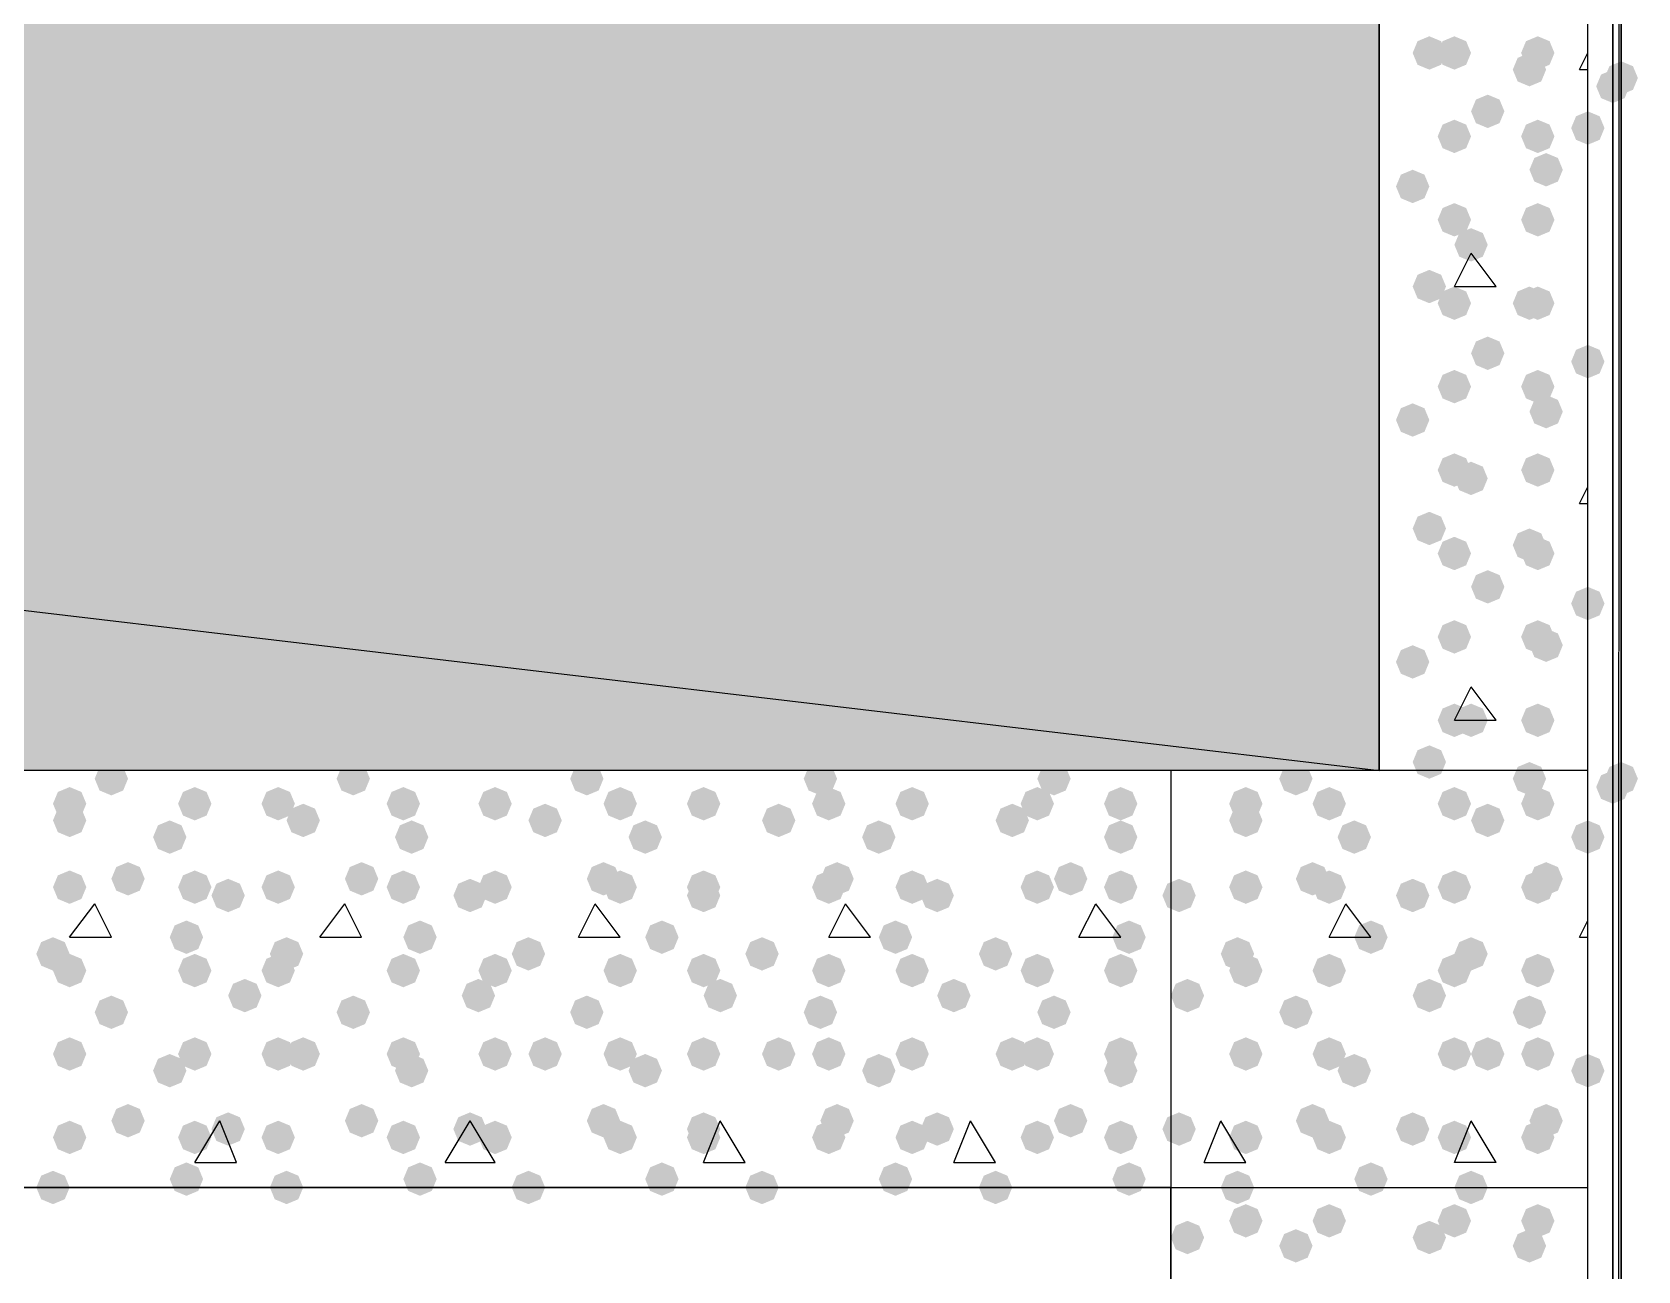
# Model space of a CAD drawing. Header units: millimetres. Extents: x 0 to 420, y 0 to 297.
# Drawn here: x 372.77 to 380.92, y 181.27 to 187.56 of the extents above; entities that cross this region are included whole.
import ezdxf

# ---------------------------------------------------------------- set-up
doc = ezdxf.new("R2010")
doc.units = ezdxf.units.MM
doc.layers.get('0').update_dxf_attribs({"linetype": 'CONTINUOUS'})

msp = doc.modelspace()

# ---------------------------------------------------------------- hatches: boundary and pattern name
at = {"true_color": 0x000007}
h = msp.add_hatch(color=0, dxfattribs=at)
h.paths.add_polyline_path([(380.788333, 226.271667), (380.788333, 82.677)], flags=0)
h.paths.add_polyline_path([(380.788333, 82.677), (380.788333, 226.271667)], flags=0)
at = {"true_color": 0x000008}
h = msp.add_hatch(color=0, dxfattribs=at)
h.paths.add_polyline_path([(379.603, 202.861333), (218.228333, 202.861333), (379.603, 183.811333)], flags=0)
h.paths.add_polyline_path([(218.228333, 202.861333), (379.603, 183.811333), (218.228333, 183.811333)], flags=0)
for points in [[(379.941667, 187.452), (379.916796, 187.392204), (379.857, 187.367333), (379.797204, 187.392204), (379.772333, 187.452), (379.797204, 187.511796), (379.857, 187.536667), (379.916796, 187.511796)], [(380.068667, 187.452), (380.043796, 187.392204), (379.984, 187.367333), (379.924204, 187.392204), (379.899333, 187.452), (379.924204, 187.511796), (379.984, 187.536667), (380.043796, 187.511796)], [(380.492, 187.452), (380.467129, 187.392204), (380.407333, 187.367333), (380.347538, 187.392204), (380.322667, 187.452), (380.347537, 187.511796), (380.407333, 187.536667), (380.467129, 187.511796)], [(380.449667, 187.367333), (380.424796, 187.307537), (380.365, 187.282667), (380.305204, 187.307537), (380.280333, 187.367333), (380.305204, 187.427129), (380.365, 187.452), (380.424796, 187.427129)], [(380.238, 187.155667), (380.213129, 187.095871), (380.153333, 187.071), (380.093538, 187.095871), (380.068667, 187.155667), (380.093537, 187.215462), (380.153333, 187.240333), (380.213129, 187.215463)], [(380.068667, 187.028667), (380.043796, 186.968871), (379.984, 186.944), (379.924204, 186.968871), (379.899333, 187.028667), (379.924204, 187.088462), (379.984, 187.113333), (380.043796, 187.088463)], [(380.492, 187.028667), (380.467129, 186.968871), (380.407333, 186.944), (380.347538, 186.968871), (380.322667, 187.028667), (380.347537, 187.088462), (380.407333, 187.113333), (380.467129, 187.088463)], [(380.746, 187.071), (380.721129, 187.011204), (380.661333, 186.986333), (380.601537, 187.011204), (380.576667, 187.071), (380.601537, 187.130796), (380.661333, 187.155667), (380.721129, 187.130796)], [(380.534333, 186.859333), (380.509462, 186.799537), (380.449667, 186.774667), (380.389871, 186.799537), (380.365, 186.859333), (380.389871, 186.919129), (380.449667, 186.944), (380.509462, 186.919129)], [(379.857, 186.774667), (379.832129, 186.714871), (379.772333, 186.69), (379.712538, 186.714871), (379.687667, 186.774667), (379.712537, 186.834462), (379.772333, 186.859333), (379.832129, 186.834463)], [(380.068667, 186.605333), (380.043796, 186.545537), (379.984, 186.520667), (379.924204, 186.545537), (379.899333, 186.605333), (379.924204, 186.665129), (379.984, 186.69), (380.043796, 186.665129)], [(380.492, 186.605333), (380.467129, 186.545537), (380.407333, 186.520667), (380.347538, 186.545537), (380.322667, 186.605333), (380.347537, 186.665129), (380.407333, 186.69), (380.467129, 186.665129)], [(380.153333, 186.478333), (380.128462, 186.418537), (380.068667, 186.393667), (380.008871, 186.418537), (379.984, 186.478333), (380.008871, 186.538129), (380.068667, 186.563), (380.128462, 186.538129)], [(379.941667, 186.266667), (379.916796, 186.206871), (379.857, 186.182), (379.797204, 186.206871), (379.772333, 186.266667), (379.797204, 186.326462), (379.857, 186.351333), (379.916796, 186.326463)], [(380.068667, 186.182), (380.043796, 186.122204), (379.984, 186.097333), (379.924204, 186.122204), (379.899333, 186.182), (379.924204, 186.241796), (379.984, 186.266667), (380.043796, 186.241796)], [(380.449667, 186.182), (380.424796, 186.122204), (380.365, 186.097333), (380.305204, 186.122204), (380.280333, 186.182), (380.305204, 186.241796), (380.365, 186.266667), (380.424796, 186.241796)], [(380.492, 186.182), (380.467129, 186.122204), (380.407333, 186.097333), (380.347538, 186.122204), (380.322667, 186.182), (380.347537, 186.241796), (380.407333, 186.266667), (380.467129, 186.241796)], [(380.238, 185.928), (380.213129, 185.868204), (380.153333, 185.843333), (380.093538, 185.868204), (380.068667, 185.928), (380.093537, 185.987796), (380.153333, 186.012667), (380.213129, 185.987796)], [(380.746, 185.885667), (380.721129, 185.825871), (380.661333, 185.801), (380.601537, 185.825871), (380.576667, 185.885667), (380.601537, 185.945462), (380.661333, 185.970333), (380.721129, 185.945463)], [(380.068667, 185.758667), (380.043796, 185.698871), (379.984, 185.674), (379.924204, 185.698871), (379.899333, 185.758667), (379.924204, 185.818462), (379.984, 185.843333), (380.043796, 185.818463)], [(380.492, 185.758667), (380.467129, 185.698871), (380.407333, 185.674), (380.347538, 185.698871), (380.322667, 185.758667), (380.347537, 185.818462), (380.407333, 185.843333), (380.467129, 185.818463)], [(379.857, 185.589333), (379.832129, 185.529538), (379.772333, 185.504667), (379.712538, 185.529538), (379.687667, 185.589333), (379.712537, 185.649129), (379.772333, 185.674), (379.832129, 185.649129)], [(380.534333, 185.631667), (380.509462, 185.571871), (380.449667, 185.547), (380.389871, 185.571871), (380.365, 185.631667), (380.389871, 185.691462), (380.449667, 185.716333), (380.509462, 185.691463)], [(380.068667, 185.335333), (380.043796, 185.275537), (379.984, 185.250667), (379.924204, 185.275537), (379.899333, 185.335333), (379.924204, 185.395129), (379.984, 185.42), (380.043796, 185.395129)], [(380.492, 185.335333), (380.467129, 185.275537), (380.407333, 185.250667), (380.347538, 185.275537), (380.322667, 185.335333), (380.347537, 185.395129), (380.407333, 185.42), (380.467129, 185.395129)], [(380.153333, 185.293), (380.128462, 185.233204), (380.068667, 185.208333), (380.008871, 185.233204), (379.984, 185.293), (380.008871, 185.352796), (380.068667, 185.377667), (380.128462, 185.352796)], [(379.941667, 185.039), (379.916796, 184.979204), (379.857, 184.954333), (379.797204, 184.979204), (379.772333, 185.039), (379.797204, 185.098796), (379.857, 185.123667), (379.916796, 185.098796)], [(380.068667, 184.912), (380.043796, 184.852204), (379.984, 184.827333), (379.924204, 184.852204), (379.899333, 184.912), (379.924204, 184.971796), (379.984, 184.996667), (380.043796, 184.971796)], [(380.449667, 184.954333), (380.424796, 184.894537), (380.365, 184.869667), (380.305204, 184.894537), (380.280333, 184.954333), (380.305204, 185.014129), (380.365, 185.039), (380.424796, 185.014129)], [(380.492, 184.912), (380.467129, 184.852204), (380.407333, 184.827333), (380.347538, 184.852204), (380.322667, 184.912), (380.347537, 184.971796), (380.407333, 184.996667), (380.467129, 184.971796)], [(380.238, 184.742667), (380.213129, 184.682871), (380.153333, 184.658), (380.093538, 184.682871), (380.068667, 184.742667), (380.093537, 184.802462), (380.153333, 184.827333), (380.213129, 184.802463)], [(380.746, 184.658), (380.721129, 184.598204), (380.661333, 184.573333), (380.601537, 184.598204), (380.576667, 184.658), (380.601537, 184.717796), (380.661333, 184.742667), (380.721129, 184.717796)], [(380.068667, 184.488667), (380.043796, 184.428871), (379.984, 184.404), (379.924204, 184.428871), (379.899333, 184.488667), (379.924204, 184.548462), (379.984, 184.573333), (380.043796, 184.548463)], [(380.492, 184.488667), (380.467129, 184.428871), (380.407333, 184.404), (380.347538, 184.428871), (380.322667, 184.488667), (380.347537, 184.548462), (380.407333, 184.573333), (380.467129, 184.548463)], [(380.534333, 184.446333), (380.509462, 184.386537), (380.449667, 184.361667), (380.389871, 184.386537), (380.365, 184.446333), (380.389871, 184.506129), (380.449667, 184.531), (380.509462, 184.506129)], [(379.857, 184.361667), (379.832129, 184.301871), (379.772333, 184.277), (379.712538, 184.301871), (379.687667, 184.361667), (379.712537, 184.421462), (379.772333, 184.446333), (379.832129, 184.421463)], [(380.068667, 184.065333), (380.043796, 184.005537), (379.984, 183.980667), (379.924204, 184.005537), (379.899333, 184.065333), (379.924204, 184.125129), (379.984, 184.15), (380.043796, 184.125129)], [(380.153333, 184.065333), (380.128462, 184.005537), (380.068667, 183.980667), (380.008871, 184.005537), (379.984, 184.065333), (380.008871, 184.125129), (380.068667, 184.15), (380.128462, 184.125129)], [(380.492, 184.065333), (380.467129, 184.005537), (380.407333, 183.980667), (380.347538, 184.005537), (380.322667, 184.065333), (380.347537, 184.125129), (380.407333, 184.15), (380.467129, 184.125129)], [(379.941667, 183.853667), (379.916796, 183.793871), (379.857, 183.769), (379.797204, 183.793871), (379.772333, 183.853667), (379.797204, 183.913462), (379.857, 183.938333), (379.916796, 183.913463)], [(373.253, 183.769), (373.228129, 183.709204), (373.168333, 183.684333), (373.108538, 183.709204), (373.083667, 183.769), (373.108537, 183.828796), (373.168333, 183.853667), (373.228129, 183.828796)], [(374.480667, 183.769), (374.455796, 183.709204), (374.396, 183.684333), (374.336204, 183.709204), (374.311333, 183.769), (374.336204, 183.828796), (374.396, 183.853667), (374.455796, 183.828796)], [(375.666, 183.769), (375.641129, 183.709204), (375.581333, 183.684333), (375.521538, 183.709204), (375.496667, 183.769), (375.521537, 183.828796), (375.581333, 183.853667), (375.641129, 183.828796)], [(376.851333, 183.769), (376.826462, 183.709204), (376.766667, 183.684333), (376.706871, 183.709204), (376.682, 183.769), (376.706871, 183.828796), (376.766667, 183.853667), (376.826462, 183.828796)], [(378.036667, 183.769), (378.011796, 183.709204), (377.952, 183.684333), (377.892204, 183.709204), (377.867333, 183.769), (377.892204, 183.828796), (377.952, 183.853667), (378.011796, 183.828796)], [(373.041333, 183.642), (373.016462, 183.582204), (372.956667, 183.557333), (372.896871, 183.582204), (372.872, 183.642), (372.896871, 183.701796), (372.956667, 183.726667), (373.016462, 183.701796)], [(373.676333, 183.642), (373.651462, 183.582204), (373.591667, 183.557333), (373.531871, 183.582204), (373.507, 183.642), (373.531871, 183.701796), (373.591667, 183.726667), (373.651462, 183.701796)], [(374.099667, 183.642), (374.074796, 183.582204), (374.015, 183.557333), (373.955204, 183.582204), (373.930333, 183.642), (373.955204, 183.701796), (374.015, 183.726667), (374.074796, 183.701796)], [(374.734667, 183.642), (374.709796, 183.582204), (374.65, 183.557333), (374.590204, 183.582204), (374.565333, 183.642), (374.590204, 183.701796), (374.65, 183.726667), (374.709796, 183.701796)], [(375.200333, 183.642), (375.175462, 183.582204), (375.115667, 183.557333), (375.055871, 183.582204), (375.031, 183.642), (375.055871, 183.701796), (375.115667, 183.726667), (375.175462, 183.701796)], [(375.835333, 183.642), (375.810462, 183.582204), (375.750667, 183.557333), (375.690871, 183.582204), (375.666, 183.642), (375.690871, 183.701796), (375.750667, 183.726667), (375.810462, 183.701796)], [(376.258667, 183.642), (376.233796, 183.582204), (376.174, 183.557333), (376.114204, 183.582204), (376.089333, 183.642), (376.114204, 183.701796), (376.174, 183.726667), (376.233796, 183.701796)], [(376.893667, 183.642), (376.868796, 183.582204), (376.809, 183.557333), (376.749204, 183.582204), (376.724333, 183.642), (376.749204, 183.701796), (376.809, 183.726667), (376.868796, 183.701796)], [(377.317, 183.642), (377.292129, 183.582204), (377.232333, 183.557333), (377.172537, 183.582204), (377.147667, 183.642), (377.172537, 183.701796), (377.232333, 183.726667), (377.292129, 183.701796)], [(377.952, 183.642), (377.927129, 183.582204), (377.867333, 183.557333), (377.807538, 183.582204), (377.782667, 183.642), (377.807537, 183.701796), (377.867333, 183.726667), (377.927129, 183.701796)], [(378.375333, 183.642), (378.350462, 183.582204), (378.290667, 183.557333), (378.230871, 183.582204), (378.206, 183.642), (378.230871, 183.701796), (378.290667, 183.726667), (378.350462, 183.701796)], [(373.041333, 183.557333), (373.016462, 183.497537), (372.956667, 183.472667), (372.896871, 183.497537), (372.872, 183.557333), (372.896871, 183.617129), (372.956667, 183.642), (373.016462, 183.617129)], [(374.226667, 183.557333), (374.201796, 183.497537), (374.142, 183.472667), (374.082204, 183.497537), (374.057333, 183.557333), (374.082204, 183.617129), (374.142, 183.642), (374.201796, 183.617129)], [(375.454333, 183.557333), (375.429463, 183.497537), (375.369667, 183.472667), (375.309871, 183.497537), (375.285, 183.557333), (375.309871, 183.617129), (375.369667, 183.642), (375.429462, 183.617129)], [(376.639667, 183.557333), (376.614796, 183.497537), (376.555, 183.472667), (376.495204, 183.497537), (376.470333, 183.557333), (376.495204, 183.617129), (376.555, 183.642), (376.614796, 183.617129)], [(377.825, 183.557333), (377.800129, 183.497537), (377.740333, 183.472667), (377.680538, 183.497537), (377.655667, 183.557333), (377.680537, 183.617129), (377.740333, 183.642), (377.800129, 183.617129)], [(373.549333, 183.472667), (373.524462, 183.412871), (373.464667, 183.388), (373.404871, 183.412871), (373.38, 183.472667), (373.404871, 183.532462), (373.464667, 183.557333), (373.524462, 183.532463)], [(374.777, 183.472667), (374.752129, 183.412871), (374.692333, 183.388), (374.632538, 183.412871), (374.607667, 183.472667), (374.632537, 183.532462), (374.692333, 183.557333), (374.752129, 183.532463)], [(375.962333, 183.472667), (375.937462, 183.412871), (375.877667, 183.388), (375.817871, 183.412871), (375.793, 183.472667), (375.817871, 183.532462), (375.877667, 183.557333), (375.937462, 183.532463)], [(377.147667, 183.472667), (377.122796, 183.412871), (377.063, 183.388), (377.003204, 183.412871), (376.978333, 183.472667), (377.003204, 183.532462), (377.063, 183.557333), (377.122796, 183.532463)], [(378.375333, 183.472667), (378.350462, 183.412871), (378.290667, 183.388), (378.230871, 183.412871), (378.206, 183.472667), (378.230871, 183.532462), (378.290667, 183.557333), (378.350462, 183.532463)], [(373.041333, 183.218667), (373.016462, 183.158871), (372.956667, 183.134), (372.896871, 183.158871), (372.872, 183.218667), (372.896871, 183.278462), (372.956667, 183.303333), (373.016462, 183.278463)], [(373.337667, 183.261), (373.312796, 183.201204), (373.253, 183.176333), (373.193204, 183.201204), (373.168333, 183.261), (373.193204, 183.320796), (373.253, 183.345667), (373.312796, 183.320796)], [(373.676333, 183.218667), (373.651462, 183.158871), (373.591667, 183.134), (373.531871, 183.158871), (373.507, 183.218667), (373.531871, 183.278462), (373.591667, 183.303333), (373.651462, 183.278463)], [(374.099667, 183.218667), (374.074796, 183.158871), (374.015, 183.134), (373.955204, 183.158871), (373.930333, 183.218667), (373.955204, 183.278462), (374.015, 183.303333), (374.074796, 183.278463)], [(374.523, 183.261), (374.498129, 183.201204), (374.438333, 183.176333), (374.378537, 183.201204), (374.353667, 183.261), (374.378537, 183.320796), (374.438333, 183.345667), (374.498129, 183.320796)], [(374.734667, 183.218667), (374.709796, 183.158871), (374.65, 183.134), (374.590204, 183.158871), (374.565333, 183.218667), (374.590204, 183.278462), (374.65, 183.303333), (374.709796, 183.278463)], [(375.200333, 183.218667), (375.175462, 183.158871), (375.115667, 183.134), (375.055871, 183.158871), (375.031, 183.218667), (375.055871, 183.278462), (375.115667, 183.303333), (375.175462, 183.278463)], [(375.750667, 183.261), (375.725796, 183.201204), (375.666, 183.176333), (375.606204, 183.201204), (375.581333, 183.261), (375.606204, 183.320796), (375.666, 183.345667), (375.725796, 183.320796)], [(375.835333, 183.218667), (375.810462, 183.158871), (375.750667, 183.134), (375.690871, 183.158871), (375.666, 183.218667), (375.690871, 183.278462), (375.750667, 183.303333), (375.810462, 183.278463)], [(376.258667, 183.218667), (376.233796, 183.158871), (376.174, 183.134), (376.114204, 183.158871), (376.089333, 183.218667), (376.114204, 183.278462), (376.174, 183.303333), (376.233796, 183.278463)], [(376.893667, 183.218667), (376.868796, 183.158871), (376.809, 183.134), (376.749204, 183.158871), (376.724333, 183.218667), (376.749204, 183.278462), (376.809, 183.303333), (376.868796, 183.278463)], [(376.936, 183.261), (376.911129, 183.201204), (376.851333, 183.176333), (376.791538, 183.201204), (376.766667, 183.261), (376.791537, 183.320796), (376.851333, 183.345667), (376.911129, 183.320796)], [(377.317, 183.218667), (377.292129, 183.158871), (377.232333, 183.134), (377.172537, 183.158871), (377.147667, 183.218667), (377.172537, 183.278462), (377.232333, 183.303333), (377.292129, 183.278463)], [(377.952, 183.218667), (377.927129, 183.158871), (377.867333, 183.134), (377.807538, 183.158871), (377.782667, 183.218667), (377.807537, 183.278462), (377.867333, 183.303333), (377.927129, 183.278463)], [(378.121333, 183.261), (378.096462, 183.201204), (378.036667, 183.176333), (377.976871, 183.201204), (377.952, 183.261), (377.976871, 183.320796), (378.036667, 183.345667), (378.096462, 183.320796)], [(378.375333, 183.218667), (378.350462, 183.158871), (378.290667, 183.134), (378.230871, 183.158871), (378.206, 183.218667), (378.230871, 183.278462), (378.290667, 183.303333), (378.350462, 183.278463)], [(373.845667, 183.176333), (373.820796, 183.116537), (373.761, 183.091667), (373.701204, 183.116537), (373.676333, 183.176333), (373.701204, 183.236129), (373.761, 183.261), (373.820796, 183.236129)], [(375.073333, 183.176333), (375.048463, 183.116537), (374.988667, 183.091667), (374.928871, 183.116537), (374.904, 183.176333), (374.928871, 183.236129), (374.988667, 183.261), (375.048462, 183.236129)], [(376.258667, 183.176333), (376.233796, 183.116537), (376.174, 183.091667), (376.114204, 183.116537), (376.089333, 183.176333), (376.114204, 183.236129), (376.174, 183.261), (376.233796, 183.236129)], [(377.444, 183.176333), (377.419129, 183.116537), (377.359333, 183.091667), (377.299537, 183.116537), (377.274667, 183.176333), (377.299537, 183.236129), (377.359333, 183.261), (377.419129, 183.236129)], [(373.634, 182.964667), (373.609129, 182.904871), (373.549333, 182.88), (373.489537, 182.904871), (373.464667, 182.964667), (373.489537, 183.024462), (373.549333, 183.049333), (373.609129, 183.024463)], [(374.819333, 182.964667), (374.794462, 182.904871), (374.734667, 182.88), (374.674871, 182.904871), (374.65, 182.964667), (374.674871, 183.024462), (374.734667, 183.049333), (374.794462, 183.024463)], [(376.047, 182.964667), (376.022129, 182.904871), (375.962333, 182.88), (375.902537, 182.904871), (375.877667, 182.964667), (375.902537, 183.024462), (375.962333, 183.049333), (376.022129, 183.024463)], [(377.232333, 182.964667), (377.207462, 182.904871), (377.147667, 182.88), (377.087871, 182.904871), (377.063, 182.964667), (377.087871, 183.024462), (377.147667, 183.049333), (377.207462, 183.024463)], [(378.417667, 182.964667), (378.392796, 182.904871), (378.333, 182.88), (378.273204, 182.904871), (378.248333, 182.964667), (378.273204, 183.024462), (378.333, 183.049333), (378.392796, 183.024463)], [(372.956667, 182.88), (372.931796, 182.820204), (372.872, 182.795333), (372.812204, 182.820204), (372.787333, 182.88), (372.812204, 182.939796), (372.872, 182.964667), (372.931796, 182.939796)], [(374.142, 182.88), (374.117129, 182.820204), (374.057333, 182.795333), (373.997538, 182.820204), (373.972667, 182.88), (373.997537, 182.939796), (374.057333, 182.964667), (374.117129, 182.939796)], [(375.369667, 182.88), (375.344796, 182.820204), (375.285, 182.795333), (375.225204, 182.820204), (375.200333, 182.88), (375.225204, 182.939796), (375.285, 182.964667), (375.344796, 182.939796)], [(376.555, 182.88), (376.530129, 182.820204), (376.470333, 182.795333), (376.410538, 182.820204), (376.385667, 182.88), (376.410537, 182.939796), (376.470333, 182.964667), (376.530129, 182.939796)], [(377.740333, 182.88), (377.715463, 182.820204), (377.655667, 182.795333), (377.595871, 182.820204), (377.571, 182.88), (377.595871, 182.939796), (377.655667, 182.964667), (377.715462, 182.939796)], [(373.041333, 182.795333), (373.016462, 182.735537), (372.956667, 182.710667), (372.896871, 182.735537), (372.872, 182.795333), (372.896871, 182.855129), (372.956667, 182.88), (373.016462, 182.855129)], [(373.676333, 182.795333), (373.651462, 182.735537), (373.591667, 182.710667), (373.531871, 182.735537), (373.507, 182.795333), (373.531871, 182.855129), (373.591667, 182.88), (373.651462, 182.855129)], [(374.099667, 182.795333), (374.074796, 182.735537), (374.015, 182.710667), (373.955204, 182.735537), (373.930333, 182.795333), (373.955204, 182.855129), (374.015, 182.88), (374.074796, 182.855129)], [(374.734667, 182.795333), (374.709796, 182.735537), (374.65, 182.710667), (374.590204, 182.735537), (374.565333, 182.795333), (374.590204, 182.855129), (374.65, 182.88), (374.709796, 182.855129)], [(375.200333, 182.795333), (375.175462, 182.735537), (375.115667, 182.710667), (375.055871, 182.735537), (375.031, 182.795333), (375.055871, 182.855129), (375.115667, 182.88), (375.175462, 182.855129)], [(375.835333, 182.795333), (375.810462, 182.735537), (375.750667, 182.710667), (375.690871, 182.735537), (375.666, 182.795333), (375.690871, 182.855129), (375.750667, 182.88), (375.810462, 182.855129)], [(376.258667, 182.795333), (376.233796, 182.735537), (376.174, 182.710667), (376.114204, 182.735537), (376.089333, 182.795333), (376.114204, 182.855129), (376.174, 182.88), (376.233796, 182.855129)], [(376.893667, 182.795333), (376.868796, 182.735537), (376.809, 182.710667), (376.749204, 182.735537), (376.724333, 182.795333), (376.749204, 182.855129), (376.809, 182.88), (376.868796, 182.855129)], [(377.317, 182.795333), (377.292129, 182.735537), (377.232333, 182.710667), (377.172537, 182.735537), (377.147667, 182.795333), (377.172537, 182.855129), (377.232333, 182.88), (377.292129, 182.855129)], [(377.952, 182.795333), (377.927129, 182.735537), (377.867333, 182.710667), (377.807538, 182.735537), (377.782667, 182.795333), (377.807537, 182.855129), (377.867333, 182.88), (377.927129, 182.855129)], [(378.375333, 182.795333), (378.350462, 182.735537), (378.290667, 182.710667), (378.230871, 182.735537), (378.206, 182.795333), (378.230871, 182.855129), (378.290667, 182.88), (378.350462, 182.855129)], [(373.930333, 182.668333), (373.905463, 182.608537), (373.845667, 182.583667), (373.785871, 182.608537), (373.761, 182.668333), (373.785871, 182.728129), (373.845667, 182.753), (373.905462, 182.728129)], [(375.115667, 182.668333), (375.090796, 182.608537), (375.031, 182.583667), (374.971204, 182.608537), (374.946333, 182.668333), (374.971204, 182.728129), (375.031, 182.753), (375.090796, 182.728129)], [(376.343333, 182.668333), (376.318463, 182.608537), (376.258667, 182.583667), (376.198871, 182.608537), (376.174, 182.668333), (376.198871, 182.728129), (376.258667, 182.753), (376.318462, 182.728129)], [(377.528667, 182.668333), (377.503796, 182.608537), (377.444, 182.583667), (377.384204, 182.608537), (377.359333, 182.668333), (377.384204, 182.728129), (377.444, 182.753), (377.503796, 182.728129)], [(373.253, 182.583667), (373.228129, 182.523871), (373.168333, 182.499), (373.108538, 182.523871), (373.083667, 182.583667), (373.108537, 182.643462), (373.168333, 182.668333), (373.228129, 182.643463)], [(374.480667, 182.583667), (374.455796, 182.523871), (374.396, 182.499), (374.336204, 182.523871), (374.311333, 182.583667), (374.336204, 182.643462), (374.396, 182.668333), (374.455796, 182.643463)], [(375.666, 182.583667), (375.641129, 182.523871), (375.581333, 182.499), (375.521538, 182.523871), (375.496667, 182.583667), (375.521537, 182.643462), (375.581333, 182.668333), (375.641129, 182.643463)], [(376.851333, 182.583667), (376.826462, 182.523871), (376.766667, 182.499), (376.706871, 182.523871), (376.682, 182.583667), (376.706871, 182.643462), (376.766667, 182.668333), (376.826462, 182.643463)], [(378.036667, 182.583667), (378.011796, 182.523871), (377.952, 182.499), (377.892204, 182.523871), (377.867333, 182.583667), (377.892204, 182.643462), (377.952, 182.668333), (378.011796, 182.643463)], [(373.041333, 182.372), (373.016462, 182.312204), (372.956667, 182.287333), (372.896871, 182.312204), (372.872, 182.372), (372.896871, 182.431796), (372.956667, 182.456667), (373.016462, 182.431796)], [(373.041333, 182.372), (373.016462, 182.312204), (372.956667, 182.287333), (372.896871, 182.312204), (372.872, 182.372), (372.896871, 182.431796), (372.956667, 182.456667), (373.016462, 182.431796)], [(373.676333, 182.372), (373.651462, 182.312204), (373.591667, 182.287333), (373.531871, 182.312204), (373.507, 182.372), (373.531871, 182.431796), (373.591667, 182.456667), (373.651462, 182.431796)], [(374.099667, 182.372), (374.074796, 182.312204), (374.015, 182.287333), (373.955204, 182.312204), (373.930333, 182.372), (373.955204, 182.431796), (374.015, 182.456667), (374.074796, 182.431796)], [(374.226667, 182.372), (374.201796, 182.312204), (374.142, 182.287333), (374.082204, 182.312204), (374.057333, 182.372), (374.082204, 182.431796), (374.142, 182.456667), (374.201796, 182.431796)], [(374.734667, 182.372), (374.709796, 182.312204), (374.65, 182.287333), (374.590204, 182.312204), (374.565333, 182.372), (374.590204, 182.431796), (374.65, 182.456667), (374.709796, 182.431796)], [(375.200333, 182.372), (375.175462, 182.312204), (375.115667, 182.287333), (375.055871, 182.312204), (375.031, 182.372), (375.055871, 182.431796), (375.115667, 182.456667), (375.175462, 182.431796)], [(375.454333, 182.372), (375.429463, 182.312204), (375.369667, 182.287333), (375.309871, 182.312204), (375.285, 182.372), (375.309871, 182.431796), (375.369667, 182.456667), (375.429462, 182.431796)], [(375.835333, 182.372), (375.810462, 182.312204), (375.750667, 182.287333), (375.690871, 182.312204), (375.666, 182.372), (375.690871, 182.431796), (375.750667, 182.456667), (375.810462, 182.431796)], [(376.258667, 182.372), (376.233796, 182.312204), (376.174, 182.287333), (376.114204, 182.312204), (376.089333, 182.372), (376.114204, 182.431796), (376.174, 182.456667), (376.233796, 182.431796)], [(376.639667, 182.372), (376.614796, 182.312204), (376.555, 182.287333), (376.495204, 182.312204), (376.470333, 182.372), (376.495204, 182.431796), (376.555, 182.456667), (376.614796, 182.431796)], [(376.893667, 182.372), (376.868796, 182.312204), (376.809, 182.287333), (376.749204, 182.312204), (376.724333, 182.372), (376.749204, 182.431796), (376.809, 182.456667), (376.868796, 182.431796)], [(377.317, 182.372), (377.292129, 182.312204), (377.232333, 182.287333), (377.172537, 182.312204), (377.147667, 182.372), (377.172537, 182.431796), (377.232333, 182.456667), (377.292129, 182.431796)], [(377.825, 182.372), (377.800129, 182.312204), (377.740333, 182.287333), (377.680538, 182.312204), (377.655667, 182.372), (377.680537, 182.431796), (377.740333, 182.456667), (377.800129, 182.431796)], [(377.952, 182.372), (377.927129, 182.312204), (377.867333, 182.287333), (377.807538, 182.312204), (377.782667, 182.372), (377.807537, 182.431796), (377.867333, 182.456667), (377.927129, 182.431796)], [(378.375333, 182.372), (378.350462, 182.312204), (378.290667, 182.287333), (378.230871, 182.312204), (378.206, 182.372), (378.230871, 182.431796), (378.290667, 182.456667), (378.350462, 182.431796)], [(373.549333, 182.287333), (373.524462, 182.227537), (373.464667, 182.202667), (373.404871, 182.227537), (373.38, 182.287333), (373.404871, 182.347129), (373.464667, 182.372), (373.524462, 182.347129)], [(374.777, 182.287333), (374.752129, 182.227537), (374.692333, 182.202667), (374.632538, 182.227537), (374.607667, 182.287333), (374.632537, 182.347129), (374.692333, 182.372), (374.752129, 182.347129)], [(375.962333, 182.287333), (375.937462, 182.227537), (375.877667, 182.202667), (375.817871, 182.227537), (375.793, 182.287333), (375.817871, 182.347129), (375.877667, 182.372), (375.937462, 182.347129)], [(377.147667, 182.287333), (377.122796, 182.227537), (377.063, 182.202667), (377.003204, 182.227537), (376.978333, 182.287333), (377.003204, 182.347129), (377.063, 182.372), (377.122796, 182.347129)], [(378.375333, 182.287333), (378.350462, 182.227537), (378.290667, 182.202667), (378.230871, 182.227537), (378.206, 182.287333), (378.230871, 182.347129), (378.290667, 182.372), (378.350462, 182.347129)], [(373.337667, 182.033333), (373.312796, 181.973537), (373.253, 181.948667), (373.193204, 181.973537), (373.168333, 182.033333), (373.193204, 182.093129), (373.253, 182.118), (373.312796, 182.093129)], [(373.845667, 181.991), (373.820796, 181.931204), (373.761, 181.906333), (373.701204, 181.931204), (373.676333, 181.991), (373.701204, 182.050796), (373.761, 182.075667), (373.820796, 182.050796)], [(374.523, 182.033333), (374.498129, 181.973537), (374.438333, 181.948667), (374.378537, 181.973537), (374.353667, 182.033333), (374.378537, 182.093129), (374.438333, 182.118), (374.498129, 182.093129)], [(375.073333, 181.991), (375.048463, 181.931204), (374.988667, 181.906333), (374.928871, 181.931204), (374.904, 181.991), (374.928871, 182.050796), (374.988667, 182.075667), (375.048462, 182.050796)], [(375.750667, 182.033333), (375.725796, 181.973537), (375.666, 181.948667), (375.606204, 181.973537), (375.581333, 182.033333), (375.606204, 182.093129), (375.666, 182.118), (375.725796, 182.093129)], [(376.258667, 181.991), (376.233796, 181.931204), (376.174, 181.906333), (376.114204, 181.931204), (376.089333, 181.991), (376.114204, 182.050796), (376.174, 182.075667), (376.233796, 182.050796)], [(376.936, 182.033333), (376.911129, 181.973537), (376.851333, 181.948667), (376.791538, 181.973537), (376.766667, 182.033333), (376.791537, 182.093129), (376.851333, 182.118), (376.911129, 182.093129)], [(377.444, 181.991), (377.419129, 181.931204), (377.359333, 181.906333), (377.299537, 181.931204), (377.274667, 181.991), (377.299537, 182.050796), (377.359333, 182.075667), (377.419129, 182.050796)], [(378.121333, 182.033333), (378.096462, 181.973537), (378.036667, 181.948667), (377.976871, 181.973537), (377.952, 182.033333), (377.976871, 182.093129), (378.036667, 182.118), (378.096462, 182.093129)], [(373.041333, 181.948667), (373.016462, 181.888871), (372.956667, 181.864), (372.896871, 181.888871), (372.872, 181.948667), (372.896871, 182.008462), (372.956667, 182.033333), (373.016462, 182.008463)], [(373.676333, 181.948667), (373.651462, 181.888871), (373.591667, 181.864), (373.531871, 181.888871), (373.507, 181.948667), (373.531871, 182.008462), (373.591667, 182.033333), (373.651462, 182.008463)], [(374.099667, 181.948667), (374.074796, 181.888871), (374.015, 181.864), (373.955204, 181.888871), (373.930333, 181.948667), (373.955204, 182.008462), (374.015, 182.033333), (374.074796, 182.008463)], [(374.734667, 181.948667), (374.709796, 181.888871), (374.65, 181.864), (374.590204, 181.888871), (374.565333, 181.948667), (374.590204, 182.008462), (374.65, 182.033333), (374.709796, 182.008463)], [(375.200333, 181.948667), (375.175462, 181.888871), (375.115667, 181.864), (375.055871, 181.888871), (375.031, 181.948667), (375.055871, 182.008462), (375.115667, 182.033333), (375.175462, 182.008463)], [(375.835333, 181.948667), (375.810462, 181.888871), (375.750667, 181.864), (375.690871, 181.888871), (375.666, 181.948667), (375.690871, 182.008462), (375.750667, 182.033333), (375.810462, 182.008463)], [(376.258667, 181.948667), (376.233796, 181.888871), (376.174, 181.864), (376.114204, 181.888871), (376.089333, 181.948667), (376.114204, 182.008462), (376.174, 182.033333), (376.233796, 182.008463)], [(376.893667, 181.948667), (376.868796, 181.888871), (376.809, 181.864), (376.749204, 181.888871), (376.724333, 181.948667), (376.749204, 182.008462), (376.809, 182.033333), (376.868796, 182.008463)], [(377.317, 181.948667), (377.292129, 181.888871), (377.232333, 181.864), (377.172537, 181.888871), (377.147667, 181.948667), (377.172537, 182.008462), (377.232333, 182.033333), (377.292129, 182.008463)], [(377.952, 181.948667), (377.927129, 181.888871), (377.867333, 181.864), (377.807538, 181.888871), (377.782667, 181.948667), (377.807537, 182.008462), (377.867333, 182.033333), (377.927129, 182.008463)], [(378.375333, 181.948667), (378.350462, 181.888871), (378.290667, 181.864), (378.230871, 181.888871), (378.206, 181.948667), (378.230871, 182.008462), (378.290667, 182.033333), (378.350462, 182.008463)], [(373.634, 181.737), (373.609129, 181.677204), (373.549333, 181.652333), (373.489537, 181.677204), (373.464667, 181.737), (373.489537, 181.796796), (373.549333, 181.821667), (373.609129, 181.796796)], [(374.819333, 181.737), (374.794462, 181.677204), (374.734667, 181.652333), (374.674871, 181.677204), (374.65, 181.737), (374.674871, 181.796796), (374.734667, 181.821667), (374.794462, 181.796796)], [(376.047, 181.737), (376.022129, 181.677204), (375.962333, 181.652333), (375.902537, 181.677204), (375.877667, 181.737), (375.902537, 181.796796), (375.962333, 181.821667), (376.022129, 181.796796)], [(377.232333, 181.737), (377.207462, 181.677204), (377.147667, 181.652333), (377.087871, 181.677204), (377.063, 181.737), (377.087871, 181.796796), (377.147667, 181.821667), (377.207462, 181.796796)], [(378.417667, 181.737), (378.392796, 181.677204), (378.333, 181.652333), (378.273204, 181.677204), (378.248333, 181.737), (378.273204, 181.796796), (378.333, 181.821667), (378.392796, 181.796796)], [(372.956667, 181.694667), (372.931796, 181.634871), (372.872, 181.61), (372.812204, 181.634871), (372.787333, 181.694667), (372.812204, 181.754462), (372.872, 181.779333), (372.931796, 181.754463)], [(374.142, 181.694667), (374.117129, 181.634871), (374.057333, 181.61), (373.997538, 181.634871), (373.972667, 181.694667), (373.997537, 181.754462), (374.057333, 181.779333), (374.117129, 181.754463)], [(375.369667, 181.694667), (375.344796, 181.634871), (375.285, 181.61), (375.225204, 181.634871), (375.200333, 181.694667), (375.225204, 181.754462), (375.285, 181.779333), (375.344796, 181.754463)], [(376.555, 181.694667), (376.530129, 181.634871), (376.470333, 181.61), (376.410538, 181.634871), (376.385667, 181.694667), (376.410537, 181.754462), (376.470333, 181.779333), (376.530129, 181.754463)], [(377.740333, 181.694667), (377.715463, 181.634871), (377.655667, 181.61), (377.595871, 181.634871), (377.571, 181.694667), (377.595871, 181.754462), (377.655667, 181.779333), (377.715462, 181.754463)], [(379.010333, 181.525333), (378.985463, 181.465537), (378.925667, 181.440667), (378.865871, 181.465537), (378.841, 181.525333), (378.865871, 181.585129), (378.925667, 181.61), (378.985462, 181.585129)], [(379.433667, 181.525333), (379.408796, 181.465537), (379.349, 181.440667), (379.289204, 181.465537), (379.264333, 181.525333), (379.289204, 181.585129), (379.349, 181.61), (379.408796, 181.585129)], [(380.068667, 181.525333), (380.043796, 181.465537), (379.984, 181.440667), (379.924204, 181.465537), (379.899333, 181.525333), (379.924204, 181.585129), (379.984, 181.61), (380.043796, 181.585129)], [(380.492, 181.525333), (380.467129, 181.465537), (380.407333, 181.440667), (380.347538, 181.465537), (380.322667, 181.525333), (380.347537, 181.585129), (380.407333, 181.61), (380.467129, 181.585129)], [(378.714, 181.440667), (378.689129, 181.380871), (378.629333, 181.356), (378.569537, 181.380871), (378.544667, 181.440667), (378.569537, 181.500462), (378.629333, 181.525333), (378.689129, 181.500463)], [(379.264333, 181.398333), (379.239462, 181.338537), (379.179667, 181.313667), (379.119871, 181.338537), (379.095, 181.398333), (379.119871, 181.458129), (379.179667, 181.483), (379.239462, 181.458129)], [(379.941667, 181.440667), (379.916796, 181.380871), (379.857, 181.356), (379.797204, 181.380871), (379.772333, 181.440667), (379.797204, 181.500462), (379.857, 181.525333), (379.916796, 181.500463)], [(380.449667, 181.398333), (380.424796, 181.338537), (380.365, 181.313667), (380.305204, 181.338537), (380.280333, 181.398333), (380.305204, 181.458129), (380.365, 181.483), (380.424796, 181.458129)]]:
    msp.add_hatch(color=0, dxfattribs=at).paths.add_polyline_path(points, flags=0)
at = {"true_color": 0x0000fe}
for points in [[(380.873, 187.282667), (380.848129, 187.222871), (380.788333, 187.198), (380.728538, 187.222871), (380.703667, 187.282667), (380.728537, 187.342462), (380.788333, 187.367333), (380.848129, 187.342463)], [(380.873, 187.282667), (380.848129, 187.222871), (380.788333, 187.198), (380.728538, 187.222871), (380.703667, 187.282667), (380.728537, 187.342462), (380.788333, 187.367333), (380.848129, 187.342463)], [(380.873, 187.282667), (380.848129, 187.222871), (380.788333, 187.198), (380.728538, 187.222871), (380.703667, 187.282667), (380.728537, 187.342462), (380.788333, 187.367333), (380.848129, 187.342463)], [(380.915333, 187.325), (380.890463, 187.265204), (380.830667, 187.240333), (380.770871, 187.265204), (380.746, 187.325), (380.770871, 187.384796), (380.830667, 187.409667), (380.890462, 187.384796)], [(380.915333, 183.769), (380.890463, 183.709204), (380.830667, 183.684333), (380.770871, 183.709204), (380.746, 183.769), (380.770871, 183.828796), (380.830667, 183.853667), (380.890462, 183.828796)], [(380.873, 183.726667), (380.848129, 183.666871), (380.788333, 183.642), (380.728538, 183.666871), (380.703667, 183.726667), (380.728537, 183.786462), (380.788333, 183.811333), (380.848129, 183.786463)], [(380.873, 183.726667), (380.848129, 183.666871), (380.788333, 183.642), (380.728538, 183.666871), (380.703667, 183.726667), (380.728537, 183.786462), (380.788333, 183.811333), (380.848129, 183.786463)], [(380.873, 183.726667), (380.848129, 183.666871), (380.788333, 183.642), (380.728538, 183.666871), (380.703667, 183.726667), (380.728537, 183.786462), (380.788333, 183.811333), (380.848129, 183.786463)]]:
    msp.add_hatch(color=0, dxfattribs=at).paths.add_polyline_path(points, flags=0)
at = {"true_color": 0x000007}
for points in [[(379.264333, 183.769), (379.239462, 183.709204), (379.179667, 183.684333), (379.119871, 183.709204), (379.095, 183.769), (379.119871, 183.828796), (379.179667, 183.853667), (379.239462, 183.828796)], [(380.449667, 183.769), (380.424796, 183.709204), (380.365, 183.684333), (380.305204, 183.709204), (380.280333, 183.769), (380.305204, 183.828796), (380.365, 183.853667), (380.424796, 183.828796)], [(379.010333, 183.642), (378.985463, 183.582204), (378.925667, 183.557333), (378.865871, 183.582204), (378.841, 183.642), (378.865871, 183.701796), (378.925667, 183.726667), (378.985462, 183.701796)], [(379.433667, 183.642), (379.408796, 183.582204), (379.349, 183.557333), (379.289204, 183.582204), (379.264333, 183.642), (379.289204, 183.701796), (379.349, 183.726667), (379.408796, 183.701796)], [(380.068667, 183.642), (380.043796, 183.582204), (379.984, 183.557333), (379.924204, 183.582204), (379.899333, 183.642), (379.924204, 183.701796), (379.984, 183.726667), (380.043796, 183.701796)], [(380.492, 183.642), (380.467129, 183.582204), (380.407333, 183.557333), (380.347538, 183.582204), (380.322667, 183.642), (380.347537, 183.701796), (380.407333, 183.726667), (380.467129, 183.701796)], [(379.010333, 183.557333), (378.985463, 183.497537), (378.925667, 183.472667), (378.865871, 183.497537), (378.841, 183.557333), (378.865871, 183.617129), (378.925667, 183.642), (378.985462, 183.617129)], [(380.238, 183.557333), (380.213129, 183.497537), (380.153333, 183.472667), (380.093538, 183.497537), (380.068667, 183.557333), (380.093537, 183.617129), (380.153333, 183.642), (380.213129, 183.617129)], [(379.560667, 183.472667), (379.535796, 183.412871), (379.476, 183.388), (379.416204, 183.412871), (379.391333, 183.472667), (379.416204, 183.532462), (379.476, 183.557333), (379.535796, 183.532463)], [(380.746, 183.472667), (380.721129, 183.412871), (380.661333, 183.388), (380.601537, 183.412871), (380.576667, 183.472667), (380.601537, 183.532462), (380.661333, 183.557333), (380.721129, 183.532463)], [(379.010333, 183.218667), (378.985463, 183.158871), (378.925667, 183.134), (378.865871, 183.158871), (378.841, 183.218667), (378.865871, 183.278462), (378.925667, 183.303333), (378.985462, 183.278463)], [(379.349, 183.261), (379.324129, 183.201204), (379.264333, 183.176333), (379.204538, 183.201204), (379.179667, 183.261), (379.204537, 183.320796), (379.264333, 183.345667), (379.324129, 183.320796)], [(379.433667, 183.218667), (379.408796, 183.158871), (379.349, 183.134), (379.289204, 183.158871), (379.264333, 183.218667), (379.289204, 183.278462), (379.349, 183.303333), (379.408796, 183.278463)], [(380.068667, 183.218667), (380.043796, 183.158871), (379.984, 183.134), (379.924204, 183.158871), (379.899333, 183.218667), (379.924204, 183.278462), (379.984, 183.303333), (380.043796, 183.278463)], [(380.492, 183.218667), (380.467129, 183.158871), (380.407333, 183.134), (380.347538, 183.158871), (380.322667, 183.218667), (380.347537, 183.278462), (380.407333, 183.303333), (380.467129, 183.278463)], [(380.534333, 183.261), (380.509462, 183.201204), (380.449667, 183.176333), (380.389871, 183.201204), (380.365, 183.261), (380.389871, 183.320796), (380.449667, 183.345667), (380.509462, 183.320796)], [(378.671667, 183.176333), (378.646796, 183.116537), (378.587, 183.091667), (378.527204, 183.116537), (378.502333, 183.176333), (378.527204, 183.236129), (378.587, 183.261), (378.646796, 183.236129)], [(379.857, 183.176333), (379.832129, 183.116537), (379.772333, 183.091667), (379.712538, 183.116537), (379.687667, 183.176333), (379.712537, 183.236129), (379.772333, 183.261), (379.832129, 183.236129)], [(379.645333, 182.964667), (379.620463, 182.904871), (379.560667, 182.88), (379.500871, 182.904871), (379.476, 182.964667), (379.500871, 183.024462), (379.560667, 183.049333), (379.620462, 183.024463)], [(378.968, 182.88), (378.943129, 182.820204), (378.883333, 182.795333), (378.823537, 182.820204), (378.798667, 182.88), (378.823537, 182.939796), (378.883333, 182.964667), (378.943129, 182.939796)], [(380.153333, 182.88), (380.128462, 182.820204), (380.068667, 182.795333), (380.008871, 182.820204), (379.984, 182.88), (380.008871, 182.939796), (380.068667, 182.964667), (380.128462, 182.939796)], [(379.010333, 182.795333), (378.985463, 182.735537), (378.925667, 182.710667), (378.865871, 182.735537), (378.841, 182.795333), (378.865871, 182.855129), (378.925667, 182.88), (378.985462, 182.855129)], [(379.433667, 182.795333), (379.408796, 182.735537), (379.349, 182.710667), (379.289204, 182.735537), (379.264333, 182.795333), (379.289204, 182.855129), (379.349, 182.88), (379.408796, 182.855129)], [(380.068667, 182.795333), (380.043796, 182.735537), (379.984, 182.710667), (379.924204, 182.735537), (379.899333, 182.795333), (379.924204, 182.855129), (379.984, 182.88), (380.043796, 182.855129)], [(380.492, 182.795333), (380.467129, 182.735537), (380.407333, 182.710667), (380.347538, 182.735537), (380.322667, 182.795333), (380.347537, 182.855129), (380.407333, 182.88), (380.467129, 182.855129)], [(378.714, 182.668333), (378.689129, 182.608537), (378.629333, 182.583667), (378.569537, 182.608537), (378.544667, 182.668333), (378.569537, 182.728129), (378.629333, 182.753), (378.689129, 182.728129)], [(379.941667, 182.668333), (379.916796, 182.608537), (379.857, 182.583667), (379.797204, 182.608537), (379.772333, 182.668333), (379.797204, 182.728129), (379.857, 182.753), (379.916796, 182.728129)], [(379.264333, 182.583667), (379.239462, 182.523871), (379.179667, 182.499), (379.119871, 182.523871), (379.095, 182.583667), (379.119871, 182.643462), (379.179667, 182.668333), (379.239462, 182.643463)], [(380.449667, 182.583667), (380.424796, 182.523871), (380.365, 182.499), (380.305204, 182.523871), (380.280333, 182.583667), (380.305204, 182.643462), (380.365, 182.668333), (380.424796, 182.643463)], [(379.010333, 182.372), (378.985463, 182.312204), (378.925667, 182.287333), (378.865871, 182.312204), (378.841, 182.372), (378.865871, 182.431796), (378.925667, 182.456667), (378.985462, 182.431796)], [(379.010333, 182.372), (378.985463, 182.312204), (378.925667, 182.287333), (378.865871, 182.312204), (378.841, 182.372), (378.865871, 182.431796), (378.925667, 182.456667), (378.985462, 182.431796)], [(379.433667, 182.372), (379.408796, 182.312204), (379.349, 182.287333), (379.289204, 182.312204), (379.264333, 182.372), (379.289204, 182.431796), (379.349, 182.456667), (379.408796, 182.431796)], [(380.068667, 182.372), (380.043796, 182.312204), (379.984, 182.287333), (379.924204, 182.312204), (379.899333, 182.372), (379.924204, 182.431796), (379.984, 182.456667), (380.043796, 182.431796)], [(380.238, 182.372), (380.213129, 182.312204), (380.153333, 182.287333), (380.093538, 182.312204), (380.068667, 182.372), (380.093537, 182.431796), (380.153333, 182.456667), (380.213129, 182.431796)], [(380.492, 182.372), (380.467129, 182.312204), (380.407333, 182.287333), (380.347538, 182.312204), (380.322667, 182.372), (380.347537, 182.431796), (380.407333, 182.456667), (380.467129, 182.431796)], [(379.560667, 182.287333), (379.535796, 182.227537), (379.476, 182.202667), (379.416204, 182.227537), (379.391333, 182.287333), (379.416204, 182.347129), (379.476, 182.372), (379.535796, 182.347129)], [(380.746, 182.287333), (380.721129, 182.227537), (380.661333, 182.202667), (380.601537, 182.227537), (380.576667, 182.287333), (380.601537, 182.347129), (380.661333, 182.372), (380.721129, 182.347129)], [(378.671667, 181.991), (378.646796, 181.931204), (378.587, 181.906333), (378.527204, 181.931204), (378.502333, 181.991), (378.527204, 182.050796), (378.587, 182.075667), (378.646796, 182.050796)], [(379.349, 182.033333), (379.324129, 181.973537), (379.264333, 181.948667), (379.204538, 181.973537), (379.179667, 182.033333), (379.204537, 182.093129), (379.264333, 182.118), (379.324129, 182.093129)], [(379.857, 181.991), (379.832129, 181.931204), (379.772333, 181.906333), (379.712538, 181.931204), (379.687667, 181.991), (379.712537, 182.050796), (379.772333, 182.075667), (379.832129, 182.050796)], [(380.534333, 182.033333), (380.509462, 181.973537), (380.449667, 181.948667), (380.389871, 181.973537), (380.365, 182.033333), (380.389871, 182.093129), (380.449667, 182.118), (380.509462, 182.093129)], [(379.010333, 181.948667), (378.985463, 181.888871), (378.925667, 181.864), (378.865871, 181.888871), (378.841, 181.948667), (378.865871, 182.008462), (378.925667, 182.033333), (378.985462, 182.008463)], [(379.433667, 181.948667), (379.408796, 181.888871), (379.349, 181.864), (379.289204, 181.888871), (379.264333, 181.948667), (379.289204, 182.008462), (379.349, 182.033333), (379.408796, 182.008463)], [(380.068667, 181.948667), (380.043796, 181.888871), (379.984, 181.864), (379.924204, 181.888871), (379.899333, 181.948667), (379.924204, 182.008462), (379.984, 182.033333), (380.043796, 182.008463)], [(380.492, 181.948667), (380.467129, 181.888871), (380.407333, 181.864), (380.347538, 181.888871), (380.322667, 181.948667), (380.347537, 182.008462), (380.407333, 182.033333), (380.467129, 182.008463)], [(379.645333, 181.737), (379.620463, 181.677204), (379.560667, 181.652333), (379.500871, 181.677204), (379.476, 181.737), (379.500871, 181.796796), (379.560667, 181.821667), (379.620462, 181.796796)], [(378.968, 181.694667), (378.943129, 181.634871), (378.883333, 181.61), (378.823537, 181.634871), (378.798667, 181.694667), (378.823537, 181.754462), (378.883333, 181.779333), (378.943129, 181.754463)], [(380.153333, 181.694667), (380.128462, 181.634871), (380.068667, 181.61), (380.008871, 181.634871), (379.984, 181.694667), (380.008871, 181.754462), (380.068667, 181.779333), (380.128462, 181.754463)]]:
    msp.add_hatch(color=0, dxfattribs=at).paths.add_polyline_path(points, flags=0)

# ---------------------------------------------------------------- linework, layer by layer
at = {"color": 0, "true_color": 0x000007}
for points in [[(380.830667, 82.677), (380.830667, 226.356333), (380.788333, 226.356333)], [(380.788333, 226.314), (380.830667, 226.314), (380.788333, 82.677)], [(380.788333, 226.314), (380.788333, 82.677)], [(380.788333, 82.677), (380.788333, 226.271667), (380.788333, 226.314)], [(380.830667, 226.314), (380.830667, 82.677)], [(380.788333, 226.271667), (380.788333, 82.677)], [(379.603, 202.861333), (379.603, 183.811333)], [(380.661333, 183.811333), (380.661333, 202.861333)], [(378.544667, 183.811333), (366.564333, 183.811333)], [(379.349, 182.964667), (379.433667, 183.134)], [(379.560667, 182.964667), (379.433667, 183.134)], [(380.619, 182.964667), (380.661333, 183.049333)], [(379.349, 182.964667), (379.560667, 182.964667)], [(380.619, 182.964667), (380.661333, 182.964667)], [(378.714, 181.821667), (378.798667, 182.033333)], [(378.925667, 181.821667), (378.798667, 182.033333)], [(380.195667, 181.821667), (379.984, 181.821667), (380.068667, 182.033333)], [(380.195667, 181.821667), (380.068667, 182.033333)], [(378.714, 181.821667), (378.925667, 181.821667)], [(366.564333, 181.694667), (378.544667, 181.694667)], [(378.544667, 181.694667), (378.544667, 162.602333)], [(380.661333, 162.602333), (380.661333, 181.694667)]]:
    msp.add_lwpolyline(points, dxfattribs=at)
for points in [[(380.788333, 226.314), (380.788333, 82.677)], [(380.788333, 226.271667), (380.788333, 82.677)], [(380.788333, 82.677), (380.788333, 226.271667)], [(32.469667, 183.811333), (32.469667, 160.485667), (380.661333, 160.485667), (380.661333, 183.811333), (218.228333, 183.811333), (218.228333, 204.978), (194.902667, 204.978), (194.902667, 183.811333)], [(32.469667, 183.811333), (32.469667, 160.485667), (380.661333, 160.485667), (380.661333, 183.811333), (218.228333, 183.811333), (218.228333, 204.978), (194.902667, 204.978), (194.902667, 183.811333)], [(378.544667, 183.811333), (378.544667, 181.694667), (380.661333, 181.694667), (380.661333, 183.811333)]]:
    msp.add_lwpolyline(points, close=True, dxfattribs=at)
at = {"color": 0, "true_color": 0x0000fd}
msp.add_lwpolyline([(34.586333, 162.602333), (378.544667, 162.602333), (378.544667, 181.694667), (216.111667, 181.694667), (216.111667, 202.861333), (197.019333, 202.861333), (197.019333, 181.694667), (34.586333, 181.694667)], close=True, dxfattribs=at)
at = {"color": 0, "true_color": 0x000008}
for points in [[(379.603, 202.861333), (218.228333, 202.861333), (379.603, 183.811333)], [(218.228333, 202.861333), (379.603, 183.811333), (218.228333, 183.811333)]]:
    msp.add_lwpolyline(points, close=True, dxfattribs=at)
for points in [[(380.619, 187.367333), (380.661333, 187.452)], [(380.619, 187.367333), (380.661333, 187.367333)], [(379.984, 186.266667), (380.068667, 186.436)], [(380.195667, 186.266667), (380.068667, 186.436)], [(379.984, 186.266667), (380.195667, 186.266667)], [(380.619, 185.166), (380.661333, 185.250667)], [(380.619, 185.166), (380.661333, 185.166)], [(379.984, 184.065333), (380.068667, 184.234667)], [(380.195667, 184.065333), (380.068667, 184.234667)], [(379.984, 184.065333), (380.195667, 184.065333)], [(372.956667, 182.964667), (373.083667, 183.134)], [(373.168333, 182.964667), (373.083667, 183.134)], [(374.226667, 182.964667), (374.353667, 183.134)], [(374.438333, 182.964667), (374.353667, 183.134)], [(375.539, 182.964667), (375.623667, 183.134)], [(375.750667, 182.964667), (375.623667, 183.134)], [(376.809, 182.964667), (376.893667, 183.134)], [(377.020667, 182.964667), (376.893667, 183.134)], [(378.079, 182.964667), (378.163667, 183.134)], [(378.290667, 182.964667), (378.163667, 183.134)], [(372.956667, 182.964667), (373.168333, 182.964667)], [(374.226667, 182.964667), (374.438333, 182.964667)], [(375.539, 182.964667), (375.750667, 182.964667)], [(376.809, 182.964667), (377.020667, 182.964667)], [(378.079, 182.964667), (378.290667, 182.964667)], [(373.591667, 181.821667), (373.718667, 182.033333)], [(373.803333, 181.821667), (373.718667, 182.033333)], [(374.861667, 181.821667), (374.988667, 182.033333)], [(375.115667, 181.821667), (374.988667, 182.033333)], [(376.174, 181.821667), (376.258667, 182.033333)], [(376.385667, 181.821667), (376.258667, 182.033333)], [(377.444, 181.821667), (377.528667, 182.033333)], [(377.655667, 181.821667), (377.528667, 182.033333)], [(373.591667, 181.821667), (373.803333, 181.821667)], [(374.861667, 181.821667), (375.115667, 181.821667)], [(376.174, 181.821667), (376.385667, 181.821667)], [(377.444, 181.821667), (377.655667, 181.821667)]]:
    msp.add_lwpolyline(points, dxfattribs=at)

doc.saveas('drawing.dxf')
